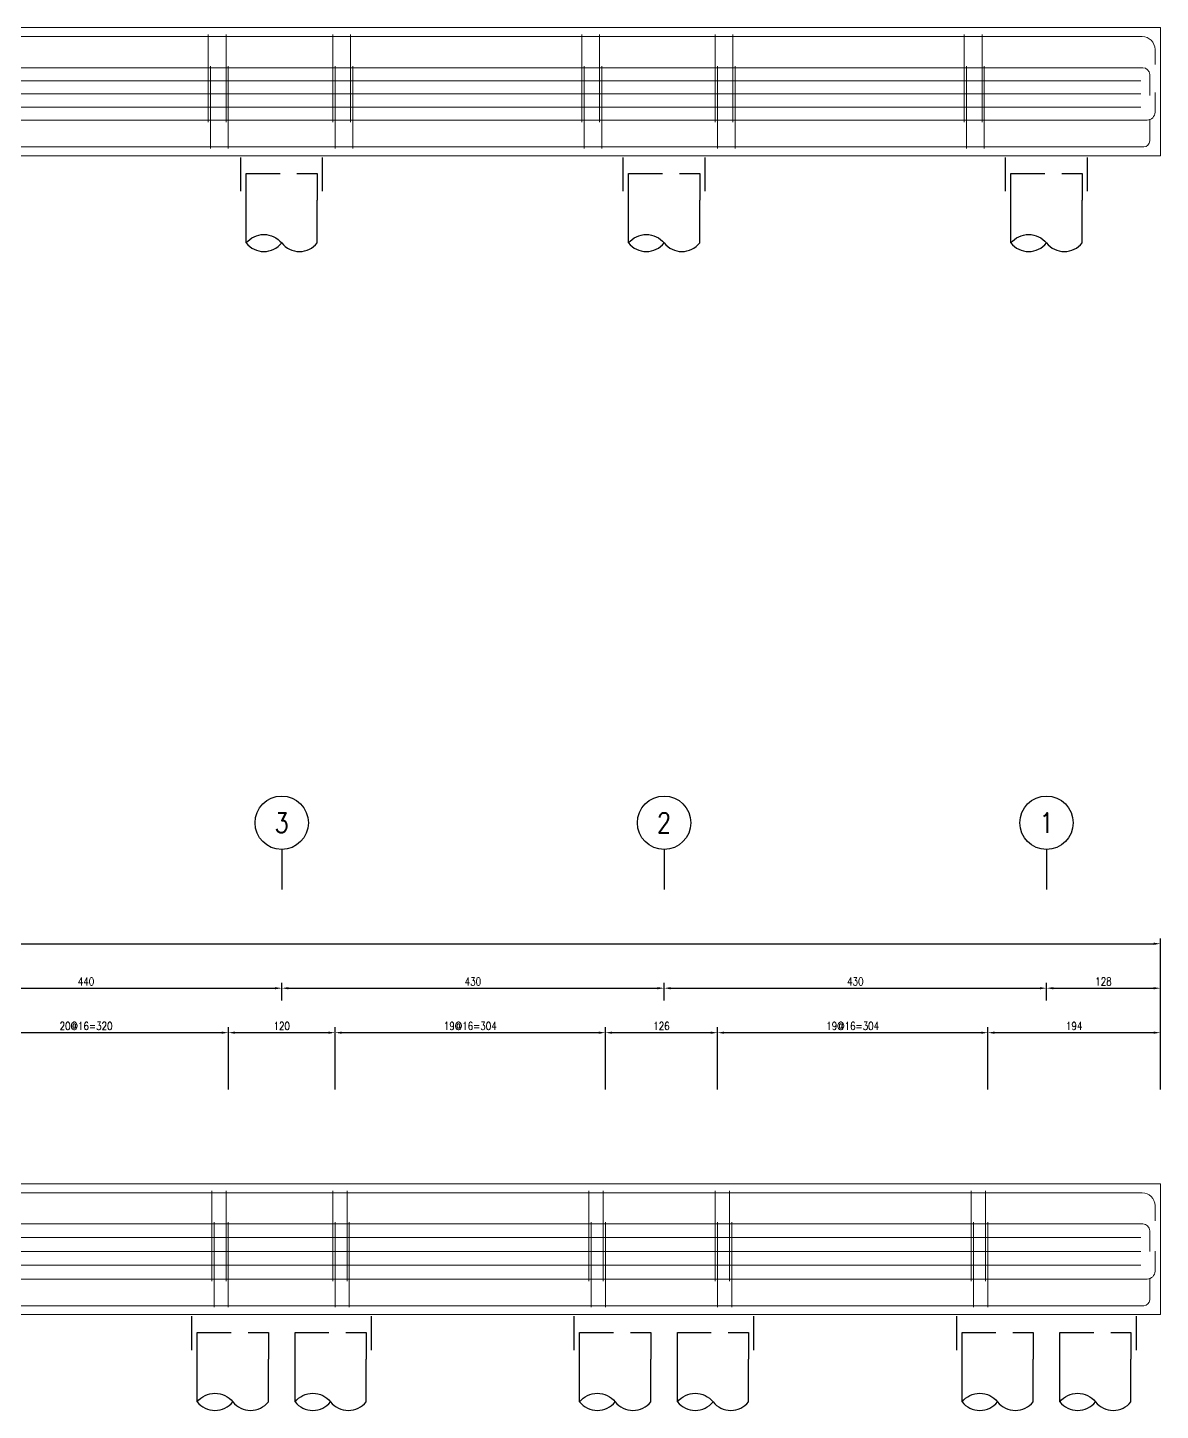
# Model space of a CAD drawing. Extents: x -4754 to 4976, y -19960 to 3841.
# Drawn here: x 2658 to 3932, y -15699 to -14145 of the extents above; entities that cross this region are included whole.
import ezdxf
from ezdxf.enums import TextEntityAlignment as Align

# ---------------------------------------------------------------- set-up
doc = ezdxf.new("R2010")
doc.units = 0
doc.header["$LTSCALE"] = 3
doc.linetypes.add('DASHED', pattern=[19.05, 12.7, -6.35])
doc.layers.get('0').update_dxf_attribs({"linetype": 'CONTINUOUS'})
doc.layers.add('HB_0', color=7, linetype='CONTINUOUS', transparency=0.5)
doc.layers.add('HB_DIM', color=1, linetype='CONTINUOUS')
doc.layers.add('鋼筋', color=3, linetype='CONTINUOUS')
doc.styles.get("Standard").update_dxf_attribs({"font": 'ROMANS.shx', "width": 0.8, "bigfont": 'chineset.shx'})
doc.dimstyles.new('30', dxfattribs={"dimscale": 3, "dimtxt": 3, "dimasz": 2.5, "dimexe": 2, "dimexo": 2, "dimgap": 1, "dimtad": 1, "dimdsep": 46, "dimtxsty": 'Standard', "dimcen": 0, "dimclrd": 256, "dimclre": 256, "dimclrt": 2, "dimadec": 0, "dimazin": 0, "dimtfac": 1, "dimtix": 1, "dimtmove": 2, "dimatfit": 3, "dimfxl": 1, "dimtolj": 1, "dimtzin": 0, "dimarcsym": 0})

# ---------------------------------------------------------------- blocks, each defined once
blk = doc.blocks.new('pile_vertical')
at = {"color": 252, "linetype": 'DASHED'}
for p, q in [((-46, -40), (-46, 0)), ((46, -40), (46, 0))]:
    blk.add_line(p, q, dxfattribs=at)
at = {"linetype": 'Continuous'}
for p, q in [((-40, -98.1), (-40, -50)), ((40, -98.1), (40, -50))]:
    blk.add_line(p, q, dxfattribs=at)
at = {"color": 252, "linetype": 'DASHED'}
blk.add_lwpolyline([(-40, -50), (-40, -20), (40, -20), (40, -50)], dxfattribs=at)
at = {"linetype": 'Continuous'}
for points in [[(-40, -98.1, -0.48), (0, -98.1, 0.48), (40, -98.1, 0.48)], [(-40, -98.1, 0.48), (0, -98.1, 0.48)]]:
    blk.add_lwpolyline(points, format="xyb", dxfattribs=at)
blk = doc.blocks.new('pile_racked_Longitude')
at = {"color": 252, "linetype": 'DASHED'}
for p, q in [((101, -40), (101, 0)), ((-101, -40), (-101, 0))]:
    blk.add_line(p, q, dxfattribs=at)
at = {"linetype": 'Continuous'}
for p, q in [((-95, -98.1), (-95, -50)), ((-15, -98.1), (-15, -50)), ((15, -98.1), (15, -50)), ((95, -98.1), (95, -50))]:
    blk.add_line(p, q, dxfattribs=at)
at = {"color": 252, "linetype": 'DASHED'}
for points in [[(-95, -50), (-95, -20), (-15, -20), (-15, -50)], [(15, -50), (15, -20), (95, -20), (95, -50)]]:
    blk.add_lwpolyline(points, dxfattribs=at)
at = {"linetype": 'Continuous'}
for points in [[(-95, -98.1, -0.48), (-55, -98.1, 0.48), (-15, -98.1, 0.48)], [(15, -98.1, -0.48), (55, -98.1, 0.48), (95, -98.1, 0.48)], [(-95, -98.1, 0.48), (-55, -98.1, 0.48)], [(15, -98.1, 0.48), (55, -98.1, 0.48)]]:
    blk.add_lwpolyline(points, format="xyb", dxfattribs=at)
blk = doc.blocks.new('line_guide')
at = {"color": 4, "linetype": 'Continuous'}
blk.add_line((0, 0), (0, -45), dxfattribs=at)
blk.add_circle((0, 30), 30, dxfattribs=at)
at = {"color": 4, "linetype": 'Continuous', "width": 0.8}
blk.add_attdef('A', text='', height=22.5, dxfattribs=at).set_placement((0, 30), align=Align.MIDDLE)
blk = doc.blocks.new('*D400')
at = {"layer": 'HB_DIM', "linetype": 'Continuous', "lineweight": -2}
for p, q in [((2563.6, -15338.8), (2563.6, -15268.8)), ((2571.1, -15274.8), (2876.1, -15274.8)), ((2883.6, -15338.8), (2883.6, -15268.8))]:
    blk.add_line(p, q, dxfattribs=at)
at = {"layer": 'HB_DIM'}
for points in [[(2571.1, -15273.6), (2571.1, -15276.1), (2563.6, -15274.8)], [(2876.1, -15276.1), (2876.1, -15273.6), (2883.6, -15274.8)]]:
    blk.add_solid(points, dxfattribs=at)
at = {"layer": 'HB_DIM', "color": 2, "linetype": 'Continuous', "insert": (2723.6, -15267.3), "char_height": 9, "attachment_point": 5, "rotation": 0}
blk.add_mtext('\\A1;20@16=320', dxfattribs=at)
blk = doc.blocks.new('*D401')
at = {"layer": 'HB_DIM', "linetype": 'Continuous', "lineweight": -2}
for p, q in [((2883.6, -15338.8), (2883.6, -15268.8)), ((2891.1, -15274.8), (2996.1, -15274.8)), ((3003.6, -15338.8), (3003.6, -15268.8))]:
    blk.add_line(p, q, dxfattribs=at)
at = {"layer": 'HB_DIM'}
for points in [[(2891.1, -15273.6), (2891.1, -15276.1), (2883.6, -15274.8)], [(2996.1, -15276.1), (2996.1, -15273.6), (3003.6, -15274.8)]]:
    blk.add_solid(points, dxfattribs=at)
at = {"layer": 'HB_DIM', "color": 2, "linetype": 'Continuous', "insert": (2943.6, -15267.3), "char_height": 9, "attachment_point": 5, "rotation": 0}
blk.add_mtext('\\A1;120', dxfattribs=at)
blk = doc.blocks.new('*D402')
at = {"layer": 'HB_DIM', "linetype": 'Continuous', "lineweight": -2}
for p, q in [((3003.6, -15338.8), (3003.6, -15268.8)), ((3011.1, -15274.8), (3300.1, -15274.8)), ((3307.6, -15338.8), (3307.6, -15268.8))]:
    blk.add_line(p, q, dxfattribs=at)
at = {"layer": 'HB_DIM'}
for points in [[(3011.1, -15273.6), (3011.1, -15276.1), (3003.6, -15274.8)], [(3300.1, -15276.1), (3300.1, -15273.6), (3307.6, -15274.8)]]:
    blk.add_solid(points, dxfattribs=at)
at = {"layer": 'HB_DIM', "color": 2, "linetype": 'Continuous', "insert": (3155.6, -15267.3), "char_height": 9, "attachment_point": 5, "rotation": 0}
blk.add_mtext('\\A1;19@16=304', dxfattribs=at)
blk = doc.blocks.new('*D403')
at = {"layer": 'HB_DIM', "linetype": 'Continuous', "lineweight": -2}
for p, q in [((3307.6, -15338.8), (3307.6, -15268.8)), ((3315.1, -15274.8), (3426.1, -15274.8)), ((3433.6, -15338.8), (3433.6, -15268.8))]:
    blk.add_line(p, q, dxfattribs=at)
at = {"layer": 'HB_DIM'}
for points in [[(3315.1, -15273.6), (3315.1, -15276.1), (3307.6, -15274.8)], [(3426.1, -15276.1), (3426.1, -15273.6), (3433.6, -15274.8)]]:
    blk.add_solid(points, dxfattribs=at)
at = {"layer": 'HB_DIM', "color": 2, "linetype": 'Continuous', "insert": (3370.6, -15267.3), "char_height": 9, "attachment_point": 5, "rotation": 0}
blk.add_mtext('\\A1;126', dxfattribs=at)
blk = doc.blocks.new('*D404')
at = {"layer": 'HB_DIM', "linetype": 'Continuous', "lineweight": -2}
for p, q in [((3433.6, -15338.8), (3433.6, -15268.8)), ((3441.1, -15274.8), (3730.1, -15274.8)), ((3737.6, -15338.8), (3737.6, -15268.8))]:
    blk.add_line(p, q, dxfattribs=at)
at = {"layer": 'HB_DIM'}
for points in [[(3441.1, -15273.6), (3441.1, -15276.1), (3433.6, -15274.8)], [(3730.1, -15276.1), (3730.1, -15273.6), (3737.6, -15274.8)]]:
    blk.add_solid(points, dxfattribs=at)
at = {"layer": 'HB_DIM', "color": 2, "linetype": 'Continuous', "insert": (3585.6, -15267.3), "char_height": 9, "attachment_point": 5, "rotation": 0}
blk.add_mtext('\\A1;19@16=304', dxfattribs=at)
blk = doc.blocks.new('*D405')
at = {"layer": 'HB_DIM', "linetype": 'Continuous', "lineweight": -2}
for p, q in [((3737.6, -15338.8), (3737.6, -15268.8)), ((3745.1, -15274.8), (3924.1, -15274.8)), ((3931.6, -15338.8), (3931.6, -15268.8))]:
    blk.add_line(p, q, dxfattribs=at)
at = {"layer": 'HB_DIM'}
for points in [[(3745.1, -15273.6), (3745.1, -15276.1), (3737.6, -15274.8)], [(3924.1, -15276.1), (3924.1, -15273.6), (3931.6, -15274.8)]]:
    blk.add_solid(points, dxfattribs=at)
at = {"layer": 'HB_DIM', "color": 2, "linetype": 'Continuous', "insert": (3834.6, -15267.3), "char_height": 9, "attachment_point": 5, "rotation": 0}
blk.add_mtext('\\A1;194', dxfattribs=at)
blk = doc.blocks.new('*D406')
at = {"layer": 'HB_DIM', "linetype": 'Continuous', "lineweight": -2}
for p, q in [((-265.4, -15338.8), (-265.4, -15168.8)), ((3931.6, -15338.8), (3931.6, -15168.8)), ((-257.9, -15174.8), (3924.1, -15174.8))]:
    blk.add_line(p, q, dxfattribs=at)
at = {"layer": 'HB_DIM'}
for points in [[(-257.9, -15173.6), (-257.9, -15176.1), (-265.4, -15174.8)], [(3924.1, -15176.1), (3924.1, -15173.6), (3931.6, -15174.8)]]:
    blk.add_solid(points, dxfattribs=at)
at = {"layer": 'HB_DIM', "color": 2, "linetype": 'Continuous', "insert": (1833.1, -15167.3), "char_height": 9, "attachment_point": 5, "rotation": 0}
blk.add_mtext('\\A1;4197', dxfattribs=at)
blk = doc.blocks.new('*D414')
at = {"layer": 'HB_DIM', "linetype": 'Continuous', "lineweight": -2}
for p, q in [((2503.6, -15238.8), (2503.6, -15218.8)), ((2943.6, -15238.8), (2943.6, -15218.8)), ((2511.1, -15224.8), (2936.1, -15224.8))]:
    blk.add_line(p, q, dxfattribs=at)
at = {"layer": 'HB_DIM'}
for points in [[(2511.1, -15223.6), (2511.1, -15226.1), (2503.6, -15224.8)], [(2936.1, -15226.1), (2936.1, -15223.6), (2943.6, -15224.8)]]:
    blk.add_solid(points, dxfattribs=at)
at = {"layer": 'HB_DIM', "color": 2, "linetype": 'Continuous', "insert": (2723.6, -15217.3), "char_height": 9, "attachment_point": 5, "rotation": 0}
blk.add_mtext('\\A1;440', dxfattribs=at)
blk = doc.blocks.new('*D415')
at = {"layer": 'HB_DIM', "linetype": 'Continuous', "lineweight": -2}
for p, q in [((2943.6, -15238.8), (2943.6, -15218.8)), ((3373.6, -15238.8), (3373.6, -15218.8)), ((2951.1, -15224.8), (3366.1, -15224.8))]:
    blk.add_line(p, q, dxfattribs=at)
at = {"layer": 'HB_DIM'}
for points in [[(2951.1, -15223.6), (2951.1, -15226.1), (2943.6, -15224.8)], [(3366.1, -15226.1), (3366.1, -15223.6), (3373.6, -15224.8)]]:
    blk.add_solid(points, dxfattribs=at)
at = {"layer": 'HB_DIM', "color": 2, "linetype": 'Continuous', "insert": (3158.6, -15217.3), "char_height": 9, "attachment_point": 5, "rotation": 0}
blk.add_mtext('\\A1;430', dxfattribs=at)
blk = doc.blocks.new('*D416')
at = {"layer": 'HB_DIM', "linetype": 'Continuous', "lineweight": -2}
for p, q in [((3373.6, -15238.8), (3373.6, -15218.8)), ((3803.6, -15238.8), (3803.6, -15218.8)), ((3381.1, -15224.8), (3796.1, -15224.8))]:
    blk.add_line(p, q, dxfattribs=at)
at = {"layer": 'HB_DIM'}
for points in [[(3381.1, -15223.6), (3381.1, -15226.1), (3373.6, -15224.8)], [(3796.1, -15226.1), (3796.1, -15223.6), (3803.6, -15224.8)]]:
    blk.add_solid(points, dxfattribs=at)
at = {"layer": 'HB_DIM', "color": 2, "linetype": 'Continuous', "insert": (3588.6, -15217.3), "char_height": 9, "attachment_point": 5, "rotation": 0}
blk.add_mtext('\\A1;430', dxfattribs=at)
blk = doc.blocks.new('*D417')
at = {"layer": 'HB_DIM', "linetype": 'Continuous', "lineweight": -2}
for p, q in [((3803.6, -15238.8), (3803.6, -15218.8)), ((3931.6, -15338.8), (3931.6, -15218.8)), ((3811.1, -15224.8), (3924.1, -15224.8))]:
    blk.add_line(p, q, dxfattribs=at)
at = {"layer": 'HB_DIM'}
for points in [[(3811.1, -15223.6), (3811.1, -15226.1), (3803.6, -15224.8)], [(3924.1, -15226.1), (3924.1, -15223.6), (3931.6, -15224.8)]]:
    blk.add_solid(points, dxfattribs=at)
at = {"layer": 'HB_DIM', "color": 2, "linetype": 'Continuous', "insert": (3867.6, -15217.3), "char_height": 9, "attachment_point": 5, "rotation": 0}
blk.add_mtext('\\A1;128', dxfattribs=at)

msp = doc.modelspace()

# ---------------------------------------------------------------- linework, layer by layer
at = {"layer": 'HB_0', "lineweight": 5}
for points in [[(-265.427, -14288.802), (-265.427, -14144.802), (3931.573, -14144.802), (3931.573, -14288.802), (-265.427, -14288.802)], [(-265.427, -15591.802), (-265.427, -15444.802), (3931.573, -15444.802), (3931.573, -15591.802), (-265.427, -15591.802)]]:
    msp.add_lwpolyline(points, dxfattribs=at)
at = {"layer": '鋼筋', "lineweight": 5}
for p, q in [((-244.937, -14154.802, -38), (3911.083, -14154.802, -38)), ((-244.937, -14154.802, -27.143), (3911.083, -14154.802, -27.143)), ((-244.937, -14154.802, -16.286), (3911.083, -14154.802, -16.286)), ((-244.937, -14154.802, -5.429), (3911.083, -14154.802, -5.429)), ((-244.937, -14154.802, 5.429), (3911.083, -14154.802, 5.429)), ((-244.937, -14154.802, 16.286), (3911.083, -14154.802, 16.286)), ((-244.937, -14154.802, 27.143), (3911.083, -14154.802, 27.143)), ((-244.937, -14154.802, 38), (3911.083, -14154.802, 38)), ((2861.033, -14163.352, 33.895), (2861.033, -14155.732, 33.895)), ((2861.033, -14155.732, 40.245), (2861.033, -14247.872, 40.245)), ((2861.033, -14247.872, -40.245), (2861.033, -14155.732, -40.245)), ((2861.033, -14155.732, -33.895), (2861.033, -14163.352, -33.895)), ((2881.033, -14163.352, 33.895), (2881.033, -14155.732, 33.895)), ((2881.033, -14155.732, 40.245), (2881.033, -14247.872, 40.245)), ((2881.033, -14247.872, -40.245), (2881.033, -14155.732, -40.245)), ((2881.033, -14155.732, -33.895), (2881.033, -14163.352, -33.895)), ((3001.033, -14163.352, 33.895), (3001.033, -14155.732, 33.895)), ((3001.033, -14155.732, 40.245), (3001.033, -14247.872, 40.245)), ((3001.033, -14247.872, -40.245), (3001.033, -14155.732, -40.245)), ((3001.033, -14155.732, -33.895), (3001.033, -14163.352, -33.895)), ((3021.033, -14163.352, 33.895), (3021.033, -14155.732, 33.895)), ((3021.033, -14155.732, 40.245), (3021.033, -14247.872, 40.245)), ((3021.033, -14247.872, -40.245), (3021.033, -14155.732, -40.245)), ((3021.033, -14155.732, -33.895), (3021.033, -14163.352, -33.895)), ((3281.033, -14163.352, 33.895), (3281.033, -14155.732, 33.895)), ((3281.033, -14155.732, 40.245), (3281.033, -14247.872, 40.245)), ((3281.033, -14247.872, -40.245), (3281.033, -14155.732, -40.245)), ((3281.033, -14155.732, -33.895), (3281.033, -14163.352, -33.895)), ((3301.033, -14163.352, 33.895), (3301.033, -14155.732, 33.895)), ((3301.033, -14155.732, 40.245), (3301.033, -14247.872, 40.245)), ((3301.033, -14247.872, -40.245), (3301.033, -14155.732, -40.245)), ((3301.033, -14155.732, -33.895), (3301.033, -14163.352, -33.895)), ((3431.033, -14163.352, 33.895), (3431.033, -14155.732, 33.895)), ((3431.033, -14155.732, 40.245), (3431.033, -14247.872, 40.245)), ((3431.033, -14247.872, -40.245), (3431.033, -14155.732, -40.245)), ((3431.033, -14155.732, -33.895), (3431.033, -14163.352, -33.895)), ((3451.033, -14163.352, 33.895), (3451.033, -14155.732, 33.895)), ((3451.033, -14155.732, 40.245), (3451.033, -14247.872, 40.245)), ((3451.033, -14247.872, -40.245), (3451.033, -14155.732, -40.245)), ((3451.033, -14155.732, -33.895), (3451.033, -14163.352, -33.895)), ((3711.033, -14163.352, 33.895), (3711.033, -14155.732, 33.895)), ((3711.033, -14155.732, 40.245), (3711.033, -14247.872, 40.245)), ((3711.033, -14247.872, -40.245), (3711.033, -14155.732, -40.245)), ((3711.033, -14155.732, -33.895), (3711.033, -14163.352, -33.895)), ((3731.033, -14163.352, 33.895), (3731.033, -14155.732, 33.895)), ((3731.033, -14155.732, 40.245), (3731.033, -14247.872, 40.245)), ((3731.033, -14247.872, -40.245), (3731.033, -14155.732, -40.245)), ((3731.033, -14155.732, -33.895), (3731.033, -14163.352, -33.895)), ((3925.573, -14169.292, -38), (3925.573, -14186.412, -38)), ((3925.573, -14169.292, -27.143), (3925.573, -14186.412, -27.143)), ((3925.573, -14169.292, -16.286), (3925.573, -14186.412, -16.286)), ((3925.573, -14169.292, -5.429), (3925.573, -14186.412, -5.429)), ((3925.573, -14169.292, 5.429), (3925.573, -14186.412, 5.429)), ((3925.573, -14169.292, 16.286), (3925.573, -14186.412, 16.286)), ((3925.573, -14169.292, 27.143), (3925.573, -14186.412, 27.143)), ((3925.573, -14169.292, 38), (3925.573, -14186.412, 38)), ((-245.657, -14189.802, -50), (3911.803, -14189.802, -50)), ((-245.657, -14189.802, -35.714), (3911.803, -14189.802, -35.714)), ((-245.657, -14189.802, -21.429), (3911.803, -14189.802, -21.429)), ((-245.657, -14189.802, -7.143), (3911.803, -14189.802, -7.143)), ((-245.657, -14189.802, 7.143), (3911.803, -14189.802, 7.143)), ((-245.657, -14189.802, 21.429), (3911.803, -14189.802, 21.429)), ((-245.657, -14189.802, 35.714), (3911.803, -14189.802, 35.714)), ((-245.657, -14189.802, 50), (3911.803, -14189.802, 50)), ((2863.573, -14198.852, 45.395), (2863.573, -14191.232, 45.395)), ((2863.573, -14191.232, 51.745), (2863.573, -14277.372, 51.745)), ((2863.573, -14277.372, -51.745), (2863.573, -14191.232, -51.745)), ((2863.573, -14191.232, -45.395), (2863.573, -14198.852, -45.395)), ((2883.573, -14198.852, 45.395), (2883.573, -14191.232, 45.395)), ((2883.573, -14191.232, 51.745), (2883.573, -14277.372, 51.745)), ((2883.573, -14277.372, -51.745), (2883.573, -14191.232, -51.745)), ((2883.573, -14191.232, -45.395), (2883.573, -14198.852, -45.395)), ((3003.573, -14198.852, 45.395), (3003.573, -14191.232, 45.395)), ((3003.573, -14191.232, 51.745), (3003.573, -14277.372, 51.745)), ((3003.573, -14277.372, -51.745), (3003.573, -14191.232, -51.745)), ((3003.573, -14191.232, -45.395), (3003.573, -14198.852, -45.395)), ((3023.573, -14198.852, 45.395), (3023.573, -14191.232, 45.395)), ((3023.573, -14191.232, 51.745), (3023.573, -14277.372, 51.745)), ((3023.573, -14277.372, -51.745), (3023.573, -14191.232, -51.745)), ((3023.573, -14191.232, -45.395), (3023.573, -14198.852, -45.395)), ((3283.573, -14198.852, 45.395), (3283.573, -14191.232, 45.395)), ((3283.573, -14191.232, 51.745), (3283.573, -14277.372, 51.745)), ((3283.573, -14277.372, -51.745), (3283.573, -14191.232, -51.745)), ((3283.573, -14191.232, -45.395), (3283.573, -14198.852, -45.395)), ((3303.573, -14198.852, 45.395), (3303.573, -14191.232, 45.395)), ((3303.573, -14191.232, 51.745), (3303.573, -14277.372, 51.745)), ((3303.573, -14277.372, -51.745), (3303.573, -14191.232, -51.745)), ((3303.573, -14191.232, -45.395), (3303.573, -14198.852, -45.395)), ((3433.573, -14198.852, 45.395), (3433.573, -14191.232, 45.395)), ((3433.573, -14191.232, 51.745), (3433.573, -14277.372, 51.745)), ((3433.573, -14277.372, -51.745), (3433.573, -14191.232, -51.745)), ((3433.573, -14191.232, -45.395), (3433.573, -14198.852, -45.395)), ((3453.573, -14198.852, 45.395), (3453.573, -14191.232, 45.395)), ((3453.573, -14191.232, 51.745), (3453.573, -14277.372, 51.745)), ((3453.573, -14277.372, -51.745), (3453.573, -14191.232, -51.745)), ((3453.573, -14191.232, -45.395), (3453.573, -14198.852, -45.395)), ((3713.573, -14198.852, 45.395), (3713.573, -14191.232, 45.395)), ((3713.573, -14191.232, 51.745), (3713.573, -14277.372, 51.745)), ((3713.573, -14277.372, -51.745), (3713.573, -14191.232, -51.745)), ((3713.573, -14191.232, -45.395), (3713.573, -14198.852, -45.395)), ((3733.573, -14198.852, 45.395), (3733.573, -14191.232, 45.395)), ((3733.573, -14191.232, 51.745), (3733.573, -14277.372, 51.745)), ((3733.573, -14277.372, -51.745), (3733.573, -14191.232, -51.745)), ((3733.573, -14191.232, -45.395), (3733.573, -14198.852, -45.395)), ((-243.427, -14204.552, -50), (3909.573, -14204.552, -50)), ((-243.427, -14204.552, 50), (3909.573, -14204.552, 50)), ((3919.573, -14197.572, -50), (3919.573, -14220.912, -50)), ((3919.573, -14197.572, -35.714), (3919.573, -14220.912, -35.714)), ((3919.573, -14197.572, -21.429), (3919.573, -14220.912, -21.429)), ((3919.573, -14197.572, -7.143), (3919.573, -14220.912, -7.143)), ((3919.573, -14197.572, 7.143), (3919.573, -14220.912, 7.143)), ((3919.573, -14197.572, 21.429), (3919.573, -14220.912, 21.429)), ((3919.573, -14197.572, 35.714), (3919.573, -14220.912, 35.714)), ((3919.573, -14197.572, 50), (3919.573, -14220.912, 50)), ((-243.427, -14219.302, -50), (3909.573, -14219.302, -50)), ((-243.427, -14219.302, 50), (3909.573, -14219.302, 50)), ((3925.573, -14239.912, -50), (3925.573, -14217.532, -50)), ((3925.573, -14239.912, -35.714), (3925.573, -14217.532, -35.714)), ((3925.573, -14239.912, -21.429), (3925.573, -14217.532, -21.429)), ((3925.573, -14239.912, -7.143), (3925.573, -14217.532, -7.143)), ((3925.573, -14239.912, 7.143), (3925.573, -14217.532, 7.143)), ((3925.573, -14239.912, 21.429), (3925.573, -14217.532, 21.429)), ((3925.573, -14239.912, 35.714), (3925.573, -14217.532, 35.714)), ((3925.573, -14239.912, 50), (3925.573, -14217.532, 50)), ((-243.427, -14234.052, -50), (3909.573, -14234.052, -50)), ((-243.427, -14234.052, 50), (3909.573, -14234.052, 50)), ((-250.537, -14248.802, -50), (3916.683, -14248.802, -50)), ((-250.537, -14248.802, -35.714), (3916.683, -14248.802, -35.714)), ((-250.537, -14248.802, -21.429), (3916.683, -14248.802, -21.429)), ((-250.537, -14248.802, -7.143), (3916.683, -14248.802, -7.143)), ((-250.537, -14248.802, 7.143), (3916.683, -14248.802, 7.143)), ((-250.537, -14248.802, 21.429), (3916.683, -14248.802, 21.429)), ((-250.537, -14248.802, 35.714), (3916.683, -14248.802, 35.714)), ((-250.537, -14248.802, 50), (3916.683, -14248.802, 50)), ((2861.033, -14251.047, 37.07), (2861.033, -14251.047, -37.07)), ((2881.033, -14251.047, 37.07), (2881.033, -14251.047, -37.07)), ((3001.033, -14251.047, 37.07), (3001.033, -14251.047, -37.07)), ((3021.033, -14251.047, 37.07), (3021.033, -14251.047, -37.07)), ((3281.033, -14251.047, 37.07), (3281.033, -14251.047, -37.07)), ((3301.033, -14251.047, 37.07), (3301.033, -14251.047, -37.07)), ((3431.033, -14251.047, 37.07), (3431.033, -14251.047, -37.07)), ((3451.033, -14251.047, 37.07), (3451.033, -14251.047, -37.07)), ((3711.033, -14251.047, 37.07), (3711.033, -14251.047, -37.07)), ((3731.033, -14251.047, 37.07), (3731.033, -14251.047, -37.07)), ((3919.573, -14272.117, -50), (3919.573, -14247.847, -50)), ((3919.573, -14272.117, -35.714), (3919.573, -14247.847, -35.714)), ((3919.573, -14272.117, -21.429), (3919.573, -14247.847, -21.429)), ((3919.573, -14272.117, -7.143), (3919.573, -14247.847, -7.143)), ((3919.573, -14272.117, 7.143), (3919.573, -14247.847, 7.143)), ((3919.573, -14272.117, 21.429), (3919.573, -14247.847, 21.429)), ((3919.573, -14272.117, 35.714), (3919.573, -14247.847, 35.714)), ((3919.573, -14272.117, 50), (3919.573, -14247.847, 50)), ((-246.742, -14278.802, -50), (3912.888, -14278.802, -50)), ((-246.742, -14278.802, -35.714), (3912.888, -14278.802, -35.714)), ((-246.742, -14278.802, -21.429), (3912.888, -14278.802, -21.429)), ((-246.742, -14278.802, -7.143), (3912.888, -14278.802, -7.143)), ((-246.742, -14278.802, 7.143), (3912.888, -14278.802, 7.143)), ((-246.742, -14278.802, 21.429), (3912.888, -14278.802, 21.429)), ((-246.742, -14278.802, 35.714), (3912.888, -14278.802, 35.714)), ((-246.742, -14278.802, 50), (3912.888, -14278.802, 50)), ((2863.573, -14280.547, 48.57), (2863.573, -14280.547, -48.57)), ((2883.573, -14280.547, 48.57), (2883.573, -14280.547, -48.57)), ((3003.573, -14280.547, 48.57), (3003.573, -14280.547, -48.57)), ((3023.573, -14280.547, 48.57), (3023.573, -14280.547, -48.57)), ((3283.573, -14280.547, 48.57), (3283.573, -14280.547, -48.57)), ((3303.573, -14280.547, 48.57), (3303.573, -14280.547, -48.57)), ((3433.573, -14280.547, 48.57), (3433.573, -14280.547, -48.57)), ((3453.573, -14280.547, 48.57), (3453.573, -14280.547, -48.57)), ((3713.573, -14280.547, 48.57), (3713.573, -14280.547, -48.57)), ((3733.573, -14280.547, 48.57), (3733.573, -14280.547, -48.57)), ((-244.937, -15454.802, -38), (3911.083, -15454.802, -38)), ((-244.937, -15454.802, -27.143), (3911.083, -15454.802, -27.143)), ((-244.937, -15454.802, -16.286), (3911.083, -15454.802, -16.286)), ((-244.937, -15454.802, -5.429), (3911.083, -15454.802, -5.429)), ((-244.937, -15454.802, 5.429), (3911.083, -15454.802, 5.429)), ((-244.937, -15454.802, 16.286), (3911.083, -15454.802, 16.286)), ((-244.937, -15454.802, 27.143), (3911.083, -15454.802, 27.143)), ((-244.937, -15454.802, 38), (3911.083, -15454.802, 38)), ((2865.033, -15463.352, 33.895), (2865.033, -15455.732, 33.895)), ((2865.033, -15455.732, 40.245), (2865.033, -15550.872, 40.245)), ((2865.033, -15550.872, -40.245), (2865.033, -15455.732, -40.245)), ((2865.033, -15455.732, -33.895), (2865.033, -15463.352, -33.895)), ((2881.033, -15463.352, 33.895), (2881.033, -15455.732, 33.895)), ((2881.033, -15455.732, 40.245), (2881.033, -15550.872, 40.245)), ((2881.033, -15550.872, -40.245), (2881.033, -15455.732, -40.245)), ((2881.033, -15455.732, -33.895), (2881.033, -15463.352, -33.895)), ((3001.033, -15463.352, 33.895), (3001.033, -15455.732, 33.895)), ((3001.033, -15455.732, 40.245), (3001.033, -15550.872, 40.245)), ((3001.033, -15550.872, -40.245), (3001.033, -15455.732, -40.245)), ((3001.033, -15455.732, -33.895), (3001.033, -15463.352, -33.895)), ((3017.033, -15463.352, 33.895), (3017.033, -15455.732, 33.895)), ((3017.033, -15455.732, 40.245), (3017.033, -15550.872, 40.245)), ((3017.033, -15550.872, -40.245), (3017.033, -15455.732, -40.245)), ((3017.033, -15455.732, -33.895), (3017.033, -15463.352, -33.895)), ((3289.033, -15463.352, 33.895), (3289.033, -15455.732, 33.895)), ((3289.033, -15455.732, 40.245), (3289.033, -15550.872, 40.245)), ((3289.033, -15550.872, -40.245), (3289.033, -15455.732, -40.245)), ((3289.033, -15455.732, -33.895), (3289.033, -15463.352, -33.895)), ((3305.033, -15463.352, 33.895), (3305.033, -15455.732, 33.895)), ((3305.033, -15455.732, 40.245), (3305.033, -15550.872, 40.245)), ((3305.033, -15550.872, -40.245), (3305.033, -15455.732, -40.245)), ((3305.033, -15455.732, -33.895), (3305.033, -15463.352, -33.895)), ((3431.033, -15463.352, 33.895), (3431.033, -15455.732, 33.895)), ((3431.033, -15455.732, 40.245), (3431.033, -15550.872, 40.245)), ((3431.033, -15550.872, -40.245), (3431.033, -15455.732, -40.245)), ((3431.033, -15455.732, -33.895), (3431.033, -15463.352, -33.895)), ((3447.033, -15463.352, 33.895), (3447.033, -15455.732, 33.895)), ((3447.033, -15455.732, 40.245), (3447.033, -15550.872, 40.245)), ((3447.033, -15550.872, -40.245), (3447.033, -15455.732, -40.245)), ((3447.033, -15455.732, -33.895), (3447.033, -15463.352, -33.895)), ((3719.033, -15463.352, 33.895), (3719.033, -15455.732, 33.895)), ((3719.033, -15455.732, 40.245), (3719.033, -15550.872, 40.245)), ((3719.033, -15550.872, -40.245), (3719.033, -15455.732, -40.245)), ((3719.033, -15455.732, -33.895), (3719.033, -15463.352, -33.895)), ((3735.033, -15463.352, 33.895), (3735.033, -15455.732, 33.895)), ((3735.033, -15455.732, 40.245), (3735.033, -15550.872, 40.245)), ((3735.033, -15550.872, -40.245), (3735.033, -15455.732, -40.245)), ((3735.033, -15455.732, -33.895), (3735.033, -15463.352, -33.895)), ((3925.573, -15469.292, -38), (3925.573, -15486.412, -38)), ((3925.573, -15469.292, -27.143), (3925.573, -15486.412, -27.143)), ((3925.573, -15469.292, -16.286), (3925.573, -15486.412, -16.286)), ((3925.573, -15469.292, -5.429), (3925.573, -15486.412, -5.429)), ((3925.573, -15469.292, 5.429), (3925.573, -15486.412, 5.429)), ((3925.573, -15469.292, 16.286), (3925.573, -15486.412, 16.286)), ((3925.573, -15469.292, 27.143), (3925.573, -15486.412, 27.143)), ((3925.573, -15469.292, 38), (3925.573, -15486.412, 38)), ((-245.657, -15489.802, -50), (3911.803, -15489.802, -50)), ((-245.657, -15489.802, -35.714), (3911.803, -15489.802, -35.714)), ((-245.657, -15489.802, -21.429), (3911.803, -15489.802, -21.429)), ((-245.657, -15489.802, -7.143), (3911.803, -15489.802, -7.143)), ((-245.657, -15489.802, 7.143), (3911.803, -15489.802, 7.143)), ((-245.657, -15489.802, 21.429), (3911.803, -15489.802, 21.429)), ((-245.657, -15489.802, 35.714), (3911.803, -15489.802, 35.714)), ((-245.657, -15489.802, 50), (3911.803, -15489.802, 50)), ((2867.573, -15498.852, 45.395), (2867.573, -15491.232, 45.395)), ((2867.573, -15491.232, 51.745), (2867.573, -15580.372, 51.745)), ((2867.573, -15580.372, -51.745), (2867.573, -15491.232, -51.745)), ((2867.573, -15491.232, -45.395), (2867.573, -15498.852, -45.395)), ((2883.573, -15498.852, 45.395), (2883.573, -15491.232, 45.395)), ((2883.573, -15491.232, 51.745), (2883.573, -15580.372, 51.745)), ((2883.573, -15580.372, -51.745), (2883.573, -15491.232, -51.745)), ((2883.573, -15491.232, -45.395), (2883.573, -15498.852, -45.395)), ((3003.573, -15498.852, 45.395), (3003.573, -15491.232, 45.395)), ((3003.573, -15491.232, 51.745), (3003.573, -15580.372, 51.745)), ((3003.573, -15580.372, -51.745), (3003.573, -15491.232, -51.745)), ((3003.573, -15491.232, -45.395), (3003.573, -15498.852, -45.395)), ((3019.573, -15498.852, 45.395), (3019.573, -15491.232, 45.395)), ((3019.573, -15491.232, 51.745), (3019.573, -15580.372, 51.745)), ((3019.573, -15580.372, -51.745), (3019.573, -15491.232, -51.745)), ((3019.573, -15491.232, -45.395), (3019.573, -15498.852, -45.395)), ((3291.573, -15498.852, 45.395), (3291.573, -15491.232, 45.395)), ((3291.573, -15491.232, 51.745), (3291.573, -15580.372, 51.745)), ((3291.573, -15580.372, -51.745), (3291.573, -15491.232, -51.745)), ((3291.573, -15491.232, -45.395), (3291.573, -15498.852, -45.395)), ((3307.573, -15498.852, 45.395), (3307.573, -15491.232, 45.395)), ((3307.573, -15491.232, 51.745), (3307.573, -15580.372, 51.745)), ((3307.573, -15580.372, -51.745), (3307.573, -15491.232, -51.745)), ((3307.573, -15491.232, -45.395), (3307.573, -15498.852, -45.395)), ((3433.573, -15498.852, 45.395), (3433.573, -15491.232, 45.395)), ((3433.573, -15491.232, 51.745), (3433.573, -15580.372, 51.745)), ((3433.573, -15580.372, -51.745), (3433.573, -15491.232, -51.745)), ((3433.573, -15491.232, -45.395), (3433.573, -15498.852, -45.395)), ((3449.573, -15498.852, 45.395), (3449.573, -15491.232, 45.395)), ((3449.573, -15491.232, 51.745), (3449.573, -15580.372, 51.745)), ((3449.573, -15580.372, -51.745), (3449.573, -15491.232, -51.745)), ((3449.573, -15491.232, -45.395), (3449.573, -15498.852, -45.395)), ((3721.573, -15498.852, 45.395), (3721.573, -15491.232, 45.395)), ((3721.573, -15491.232, 51.745), (3721.573, -15580.372, 51.745)), ((3721.573, -15580.372, -51.745), (3721.573, -15491.232, -51.745)), ((3721.573, -15491.232, -45.395), (3721.573, -15498.852, -45.395)), ((3737.573, -15498.852, 45.395), (3737.573, -15491.232, 45.395)), ((3737.573, -15491.232, 51.745), (3737.573, -15580.372, 51.745)), ((3737.573, -15580.372, -51.745), (3737.573, -15491.232, -51.745)), ((3737.573, -15491.232, -45.395), (3737.573, -15498.852, -45.395)), ((3919.573, -15497.572, -50), (3919.573, -15520.912, -50)), ((3919.573, -15497.572, -35.714), (3919.573, -15520.912, -35.714)), ((3919.573, -15497.572, -21.429), (3919.573, -15520.912, -21.429)), ((3919.573, -15497.572, -7.143), (3919.573, -15520.912, -7.143)), ((3919.573, -15497.572, 7.143), (3919.573, -15520.912, 7.143)), ((3919.573, -15497.572, 21.429), (3919.573, -15520.912, 21.429)), ((3919.573, -15497.572, 35.714), (3919.573, -15520.912, 35.714)), ((3919.573, -15497.572, 50), (3919.573, -15520.912, 50)), ((-243.427, -15505.302, -50), (3909.573, -15505.302, -50)), ((-243.427, -15505.302, 50), (3909.573, -15505.302, 50)), ((-243.427, -15520.802, -50), (3909.573, -15520.802, -50)), ((-243.427, -15520.802, 50), (3909.573, -15520.802, 50)), ((3925.573, -15542.912, -50), (3925.573, -15520.532, -50)), ((3925.573, -15542.912, -35.714), (3925.573, -15520.532, -35.714)), ((3925.573, -15542.912, -21.429), (3925.573, -15520.532, -21.429)), ((3925.573, -15542.912, -7.143), (3925.573, -15520.532, -7.143)), ((3925.573, -15542.912, 7.143), (3925.573, -15520.532, 7.143)), ((3925.573, -15542.912, 21.429), (3925.573, -15520.532, 21.429)), ((3925.573, -15542.912, 35.714), (3925.573, -15520.532, 35.714)), ((3925.573, -15542.912, 50), (3925.573, -15520.532, 50)), ((-243.427, -15536.302, -50), (3909.573, -15536.302, -50)), ((-243.427, -15536.302, 50), (3909.573, -15536.302, 50)), ((-250.537, -15551.802, -50), (3916.683, -15551.802, -50)), ((-250.537, -15551.802, -35.714), (3916.683, -15551.802, -35.714)), ((-250.537, -15551.802, -21.429), (3916.683, -15551.802, -21.429)), ((-250.537, -15551.802, -7.143), (3916.683, -15551.802, -7.143)), ((-250.537, -15551.802, 7.143), (3916.683, -15551.802, 7.143)), ((-250.537, -15551.802, 21.429), (3916.683, -15551.802, 21.429)), ((-250.537, -15551.802, 35.714), (3916.683, -15551.802, 35.714)), ((-250.537, -15551.802, 50), (3916.683, -15551.802, 50)), ((2865.033, -15554.047, 37.07), (2865.033, -15554.047, -37.07)), ((2881.033, -15554.047, 37.07), (2881.033, -15554.047, -37.07)), ((3001.033, -15554.047, 37.07), (3001.033, -15554.047, -37.07)), ((3017.033, -15554.047, 37.07), (3017.033, -15554.047, -37.07)), ((3289.033, -15554.047, 37.07), (3289.033, -15554.047, -37.07)), ((3305.033, -15554.047, 37.07), (3305.033, -15554.047, -37.07)), ((3431.033, -15554.047, 37.07), (3431.033, -15554.047, -37.07)), ((3447.033, -15554.047, 37.07), (3447.033, -15554.047, -37.07)), ((3719.033, -15554.047, 37.07), (3719.033, -15554.047, -37.07)), ((3735.033, -15554.047, 37.07), (3735.033, -15554.047, -37.07)), ((3919.573, -15575.117, -50), (3919.573, -15550.847, -50)), ((3919.573, -15575.117, -35.714), (3919.573, -15550.847, -35.714)), ((3919.573, -15575.117, -21.429), (3919.573, -15550.847, -21.429)), ((3919.573, -15575.117, -7.143), (3919.573, -15550.847, -7.143)), ((3919.573, -15575.117, 7.143), (3919.573, -15550.847, 7.143)), ((3919.573, -15575.117, 21.429), (3919.573, -15550.847, 21.429)), ((3919.573, -15575.117, 35.714), (3919.573, -15550.847, 35.714)), ((3919.573, -15575.117, 50), (3919.573, -15550.847, 50)), ((-246.742, -15581.802, -50), (3912.888, -15581.802, -50)), ((-246.742, -15581.802, -35.714), (3912.888, -15581.802, -35.714)), ((-246.742, -15581.802, -21.429), (3912.888, -15581.802, -21.429)), ((-246.742, -15581.802, -7.143), (3912.888, -15581.802, -7.143)), ((-246.742, -15581.802, 7.143), (3912.888, -15581.802, 7.143)), ((-246.742, -15581.802, 21.429), (3912.888, -15581.802, 21.429)), ((-246.742, -15581.802, 35.714), (3912.888, -15581.802, 35.714)), ((-246.742, -15581.802, 50), (3912.888, -15581.802, 50)), ((2867.573, -15583.547, 48.57), (2867.573, -15583.547, -48.57)), ((2883.573, -15583.547, 48.57), (2883.573, -15583.547, -48.57)), ((3003.573, -15583.547, 48.57), (3003.573, -15583.547, -48.57)), ((3019.573, -15583.547, 48.57), (3019.573, -15583.547, -48.57)), ((3291.573, -15583.547, 48.57), (3291.573, -15583.547, -48.57)), ((3307.573, -15583.547, 48.57), (3307.573, -15583.547, -48.57)), ((3433.573, -15583.547, 48.57), (3433.573, -15583.547, -48.57)), ((3449.573, -15583.547, 48.57), (3449.573, -15583.547, -48.57)), ((3721.573, -15583.547, 48.57), (3721.573, -15583.547, -48.57)), ((3737.573, -15583.547, 48.57), (3737.573, -15583.547, -48.57))]:
    msp.add_line(p, q, dxfattribs=at)
at = {"layer": '鋼筋', "lineweight": 5, "extrusion": (1, -2.44929e-16, 0)}
for centre, start, end in [((-14155.732, 37.07, 2861.033), 270, 90), ((-14155.732, -37.07, 2861.033), 270, 90), ((-14155.732, 37.07, 2881.033), 270, 90), ((-14155.732, -37.07, 2881.033), 270, 90), ((-14155.732, 37.07, 3001.033), 270, 90), ((-14155.732, -37.07, 3001.033), 270, 90), ((-14155.732, 37.07, 3021.033), 270, 90), ((-14155.732, -37.07, 3021.033), 270, 90), ((-14155.732, 37.07, 3281.033), 270, 90), ((-14155.732, -37.07, 3281.033), 270, 90), ((-14155.732, 37.07, 3301.033), 270, 90), ((-14155.732, -37.07, 3301.033), 270, 90), ((-14155.732, 37.07, 3431.033), 270, 90), ((-14155.732, -37.07, 3431.033), 270, 90), ((-14155.732, 37.07, 3451.033), 270, 90), ((-14155.732, -37.07, 3451.033), 270, 90), ((-14155.732, 37.07, 3711.033), 270, 90), ((-14155.732, -37.07, 3711.033), 270, 90), ((-14155.732, 37.07, 3731.033), 270, 90), ((-14155.732, -37.07, 3731.033), 270, 90), ((-14191.232, 48.57, 2863.573), 270, 90), ((-14191.232, -48.57, 2863.573), 270, 90), ((-14191.232, 48.57, 2883.573), 270, 90), ((-14191.232, -48.57, 2883.573), 270, 90), ((-14191.232, 48.57, 3003.573), 270, 90), ((-14191.232, -48.57, 3003.573), 270, 90), ((-14191.232, 48.57, 3023.573), 270, 90), ((-14191.232, -48.57, 3023.573), 270, 90), ((-14191.232, 48.57, 3283.573), 270, 90), ((-14191.232, -48.57, 3283.573), 270, 90), ((-14191.232, 48.57, 3303.573), 270, 90), ((-14191.232, -48.57, 3303.573), 270, 90), ((-14191.232, 48.57, 3433.573), 270, 90), ((-14191.232, -48.57, 3433.573), 270, 90), ((-14191.232, 48.57, 3453.573), 270, 90), ((-14191.232, -48.57, 3453.573), 270, 90), ((-14191.232, 48.57, 3713.573), 270, 90), ((-14191.232, -48.57, 3713.573), 270, 90), ((-14191.232, 48.57, 3733.573), 270, 90), ((-14191.232, -48.57, 3733.573), 270, 90), ((-14247.872, 37.07, 2861.033), 90, 180), ((-14247.872, -37.07, 2861.033), 180, 270), ((-14247.872, 37.07, 2881.033), 90, 180), ((-14247.872, -37.07, 2881.033), 180, 270), ((-14247.872, 37.07, 3001.033), 90, 180), ((-14247.872, -37.07, 3001.033), 180, 270), ((-14247.872, 37.07, 3021.033), 90, 180), ((-14247.872, -37.07, 3021.033), 180, 270), ((-14247.872, 37.07, 3281.033), 90, 180), ((-14247.872, -37.07, 3281.033), 180, 270), ((-14247.872, 37.07, 3301.033), 90, 180), ((-14247.872, -37.07, 3301.033), 180, 270), ((-14247.872, 37.07, 3431.033), 90, 180), ((-14247.872, -37.07, 3431.033), 180, 270), ((-14247.872, 37.07, 3451.033), 90, 180), ((-14247.872, -37.07, 3451.033), 180, 270), ((-14247.872, 37.07, 3711.033), 90, 180), ((-14247.872, -37.07, 3711.033), 180, 270), ((-14247.872, 37.07, 3731.033), 90, 180), ((-14247.872, -37.07, 3731.033), 180, 270), ((-14277.372, 48.57, 2863.573), 90, 180), ((-14277.372, -48.57, 2863.573), 180, 270), ((-14277.372, 48.57, 2883.573), 90, 180), ((-14277.372, -48.57, 2883.573), 180, 270), ((-14277.372, 48.57, 3003.573), 90, 180), ((-14277.372, -48.57, 3003.573), 180, 270), ((-14277.372, 48.57, 3023.573), 90, 180), ((-14277.372, -48.57, 3023.573), 180, 270), ((-14277.372, 48.57, 3283.573), 90, 180), ((-14277.372, -48.57, 3283.573), 180, 270), ((-14277.372, 48.57, 3303.573), 90, 180), ((-14277.372, -48.57, 3303.573), 180, 270), ((-14277.372, 48.57, 3433.573), 90, 180), ((-14277.372, -48.57, 3433.573), 180, 270), ((-14277.372, 48.57, 3453.573), 90, 180), ((-14277.372, -48.57, 3453.573), 180, 270), ((-14277.372, 48.57, 3713.573), 90, 180), ((-14277.372, -48.57, 3713.573), 180, 270), ((-14277.372, 48.57, 3733.573), 90, 180), ((-14277.372, -48.57, 3733.573), 180, 270), ((-15455.732, 37.07, 2865.033), 270, 90), ((-15455.732, -37.07, 2865.033), 270, 90), ((-15455.732, 37.07, 2881.033), 270, 90), ((-15455.732, -37.07, 2881.033), 270, 90), ((-15455.732, 37.07, 3001.033), 270, 90), ((-15455.732, -37.07, 3001.033), 270, 90), ((-15455.732, 37.07, 3017.033), 270, 90), ((-15455.732, -37.07, 3017.033), 270, 90), ((-15455.732, 37.07, 3289.033), 270, 90), ((-15455.732, -37.07, 3289.033), 270, 90), ((-15455.732, 37.07, 3305.033), 270, 90), ((-15455.732, -37.07, 3305.033), 270, 90), ((-15455.732, 37.07, 3431.033), 270, 90), ((-15455.732, -37.07, 3431.033), 270, 90), ((-15455.732, 37.07, 3447.033), 270, 90), ((-15455.732, -37.07, 3447.033), 270, 90), ((-15455.732, 37.07, 3719.033), 270, 90), ((-15455.732, -37.07, 3719.033), 270, 90), ((-15455.732, 37.07, 3735.033), 270, 90), ((-15455.732, -37.07, 3735.033), 270, 90), ((-15491.232, 48.57, 2867.573), 270, 90), ((-15491.232, -48.57, 2867.573), 270, 90), ((-15491.232, 48.57, 2883.573), 270, 90), ((-15491.232, -48.57, 2883.573), 270, 90), ((-15491.232, 48.57, 3003.573), 270, 90), ((-15491.232, -48.57, 3003.573), 270, 90), ((-15491.232, 48.57, 3019.573), 270, 90), ((-15491.232, -48.57, 3019.573), 270, 90), ((-15491.232, 48.57, 3291.573), 270, 90), ((-15491.232, -48.57, 3291.573), 270, 90), ((-15491.232, 48.57, 3307.573), 270, 90), ((-15491.232, -48.57, 3307.573), 270, 90), ((-15491.232, 48.57, 3433.573), 270, 90), ((-15491.232, -48.57, 3433.573), 270, 90), ((-15491.232, 48.57, 3449.573), 270, 90), ((-15491.232, -48.57, 3449.573), 270, 90), ((-15491.232, 48.57, 3721.573), 270, 90), ((-15491.232, -48.57, 3721.573), 270, 90), ((-15491.232, 48.57, 3737.573), 270, 90), ((-15491.232, -48.57, 3737.573), 270, 90), ((-15550.872, 37.07, 2865.033), 90, 180), ((-15550.872, -37.07, 2865.033), 180, 270), ((-15550.872, 37.07, 2881.033), 90, 180), ((-15550.872, -37.07, 2881.033), 180, 270), ((-15550.872, 37.07, 3001.033), 90, 180), ((-15550.872, -37.07, 3001.033), 180, 270), ((-15550.872, 37.07, 3017.033), 90, 180), ((-15550.872, -37.07, 3017.033), 180, 270), ((-15550.872, 37.07, 3289.033), 90, 180), ((-15550.872, -37.07, 3289.033), 180, 270), ((-15550.872, 37.07, 3305.033), 90, 180), ((-15550.872, -37.07, 3305.033), 180, 270), ((-15550.872, 37.07, 3431.033), 90, 180), ((-15550.872, -37.07, 3431.033), 180, 270), ((-15550.872, 37.07, 3447.033), 90, 180), ((-15550.872, -37.07, 3447.033), 180, 270), ((-15550.872, 37.07, 3719.033), 90, 180), ((-15550.872, -37.07, 3719.033), 180, 270), ((-15550.872, 37.07, 3735.033), 90, 180), ((-15550.872, -37.07, 3735.033), 180, 270), ((-15580.372, 48.57, 2867.573), 90, 180), ((-15580.372, -48.57, 2867.573), 180, 270), ((-15580.372, 48.57, 2883.573), 90, 180), ((-15580.372, -48.57, 2883.573), 180, 270), ((-15580.372, 48.57, 3003.573), 90, 180), ((-15580.372, -48.57, 3003.573), 180, 270), ((-15580.372, 48.57, 3019.573), 90, 180), ((-15580.372, -48.57, 3019.573), 180, 270), ((-15580.372, 48.57, 3291.573), 90, 180), ((-15580.372, -48.57, 3291.573), 180, 270), ((-15580.372, 48.57, 3307.573), 90, 180), ((-15580.372, -48.57, 3307.573), 180, 270), ((-15580.372, 48.57, 3433.573), 90, 180), ((-15580.372, -48.57, 3433.573), 180, 270), ((-15580.372, 48.57, 3449.573), 90, 180), ((-15580.372, -48.57, 3449.573), 180, 270), ((-15580.372, 48.57, 3721.573), 90, 180), ((-15580.372, -48.57, 3721.573), 180, 270), ((-15580.372, 48.57, 3737.573), 90, 180), ((-15580.372, -48.57, 3737.573), 180, 270)]:
    msp.add_arc(centre, 3.175, start, end, dxfattribs=at)
at = {"layer": '鋼筋', "lineweight": 5, "extrusion": (0, 0, -1)}
for centre, radius in [((-3911.083, -14169.292, 38), 14.49), ((-3911.083, -14169.292, 27.143), 14.49), ((-3911.083, -14169.292, 16.286), 14.49), ((-3911.083, -14169.292, 5.429), 14.49), ((-3911.083, -14169.292, -5.429), 14.49), ((-3911.083, -14169.292, -16.286), 14.49), ((-3911.083, -14169.292, -27.143), 14.49), ((-3911.083, -14169.292, -38), 14.49), ((-3911.803, -14197.572, 50), 7.77), ((-3911.803, -14197.572, 35.714), 7.77), ((-3911.803, -14197.572, 21.429), 7.77), ((-3911.803, -14197.572, 7.143), 7.77), ((-3911.803, -14197.572, -7.143), 7.77), ((-3911.803, -14197.572, -21.429), 7.77), ((-3911.803, -14197.572, -35.714), 7.77), ((-3911.803, -14197.572, -50), 7.77), ((-3911.083, -15469.292, 38), 14.49), ((-3911.083, -15469.292, 27.143), 14.49), ((-3911.083, -15469.292, 16.286), 14.49), ((-3911.083, -15469.292, 5.429), 14.49), ((-3911.083, -15469.292, -5.429), 14.49), ((-3911.083, -15469.292, -16.286), 14.49), ((-3911.083, -15469.292, -27.143), 14.49), ((-3911.083, -15469.292, -38), 14.49), ((-3911.803, -15497.572, 50), 7.77), ((-3911.803, -15497.572, 35.714), 7.77), ((-3911.803, -15497.572, 21.429), 7.77), ((-3911.803, -15497.572, 7.143), 7.77), ((-3911.803, -15497.572, -7.143), 7.77), ((-3911.803, -15497.572, -21.429), 7.77), ((-3911.803, -15497.572, -35.714), 7.77), ((-3911.803, -15497.572, -50), 7.77)]:
    msp.add_arc(centre, radius, 90, 180, dxfattribs=at)
at = {"layer": '鋼筋', "lineweight": 5}
for centre, radius in [((3916.683, -14239.912, -50), 8.89), ((3916.683, -14239.912, -35.714), 8.89), ((3916.683, -14239.912, -21.429), 8.89), ((3916.683, -14239.912, -7.143), 8.89), ((3916.683, -14239.912, 7.143), 8.89), ((3916.683, -14239.912, 21.429), 8.89), ((3916.683, -14239.912, 35.714), 8.89), ((3916.683, -14239.912, 50), 8.89), ((3912.888, -14272.117, -50), 6.685), ((3912.888, -14272.117, -35.714), 6.685), ((3912.888, -14272.117, -21.429), 6.685), ((3912.888, -14272.117, -7.143), 6.685), ((3912.888, -14272.117, 7.143), 6.685), ((3912.888, -14272.117, 21.429), 6.685), ((3912.888, -14272.117, 35.714), 6.685), ((3912.888, -14272.117, 50), 6.685), ((3916.683, -15542.912, -50), 8.89), ((3916.683, -15542.912, -35.714), 8.89), ((3916.683, -15542.912, -21.429), 8.89), ((3916.683, -15542.912, -7.143), 8.89), ((3916.683, -15542.912, 7.143), 8.89), ((3916.683, -15542.912, 21.429), 8.89), ((3916.683, -15542.912, 35.714), 8.89), ((3916.683, -15542.912, 50), 8.89), ((3912.888, -15575.117, -50), 6.685), ((3912.888, -15575.117, -35.714), 6.685), ((3912.888, -15575.117, -21.429), 6.685), ((3912.888, -15575.117, -7.143), 6.685), ((3912.888, -15575.117, 7.143), 6.685), ((3912.888, -15575.117, 21.429), 6.685), ((3912.888, -15575.117, 35.714), 6.685), ((3912.888, -15575.117, 50), 6.685)]:
    msp.add_arc(centre, radius, 270, 0, dxfattribs=at)

# ---------------------------------------------------------------- block references
at = {"layer": 'HB_0', "linetype": 'Continuous'}
for name, p in [('pile_vertical', (2943.573, -14288.802)), ('pile_vertical', (3373.573, -14288.802)), ('pile_vertical', (3803.573, -14288.802)), ('pile_racked_Longitude', (2943.573, -15591.802)), ('pile_racked_Longitude', (3373.573, -15591.802)), ('pile_racked_Longitude', (3803.573, -15591.802))]:
    msp.add_blockref(name, p, dxfattribs=at)
for p, values in [((2943.573, -15068.802), {'A': '3'}), ((3373.573, -15068.802), {'A': '2'}), ((3803.573, -15068.802), {'A': '1'})]:
    msp.add_blockref('line_guide', p, dxfattribs=at).add_auto_attribs(values)

# ---------------------------------------------------------------- dimensions: what is measured, and where the dimension line sits
at = {"layer": 'HB_DIM', "linetype": 'Continuous'}
for base, p1, p2, picture, middle in [((3931.573, -15174.802), (-265.427, -15344.802), (3931.573, -15344.802), '*D406', (1833.073, -15167.302)), ((2943.573, -15224.802), (2503.573, -15244.802, -1119), (2943.573, -15244.802, -1559), '*D414', (2723.573, -15217.302)), ((3373.573, -15224.802), (2943.573, -15244.802, -1559), (3373.573, -15244.802, -1989), '*D415', (3158.573, -15217.302)), ((3803.573, -15224.802), (3373.573, -15244.802, -1989), (3803.573, -15244.802, -2419), '*D416', (3588.573, -15217.302)), ((3931.573, -15224.802), (3803.573, -15244.802, -2419), (3931.573, -15344.802), '*D417', (3867.573, -15217.302)), ((3003.573, -15274.802), (2883.573, -15344.802, 45.395), (3003.573, -15344.802, 45.395), '*D401', (2943.573, -15267.302)), ((3433.573, -15274.802), (3307.573, -15344.802, 45.395), (3433.573, -15344.802, 45.395), '*D403', (3370.573, -15267.302)), ((3931.573, -15274.802), (3737.573, -15344.802, 45.395), (3931.573, -15344.802), '*D405', (3834.573, -15267.302))]:
    dim = msp.add_linear_dim(base=base, p1=p1, p2=p2, angle=0, dimstyle='30', override={"dimdec": 0, "dimpost": '<>'}, dxfattribs=at)
    dim.commit()
    dim.dimension.update_dxf_attribs({"geometry": picture, "text_midpoint": middle})
for base, p1, p2, text, picture, middle in [((2883.573, -15274.802), (2563.573, -15344.802, 45.395), (2883.573, -15344.802, 45.395), '20@16=<>', '*D400', (2723.573, -15267.302)), ((3307.573, -15274.802), (3003.573, -15344.802, 45.395), (3307.573, -15344.802, 45.395), '19@16=<>', '*D402', (3155.573, -15267.302)), ((3737.573, -15274.802), (3433.573, -15344.802, 45.395), (3737.573, -15344.802, 45.395), '19@16=<>', '*D404', (3585.573, -15267.302))]:
    dim = msp.add_linear_dim(base=base, p1=p1, p2=p2, angle=0, text=text, dimstyle='30', override={"dimdec": 0, "dimpost": '<>'}, dxfattribs=at)
    dim.commit()
    dim.dimension.update_dxf_attribs({"geometry": picture, "text_midpoint": middle})

doc.saveas('drawing.dxf')
